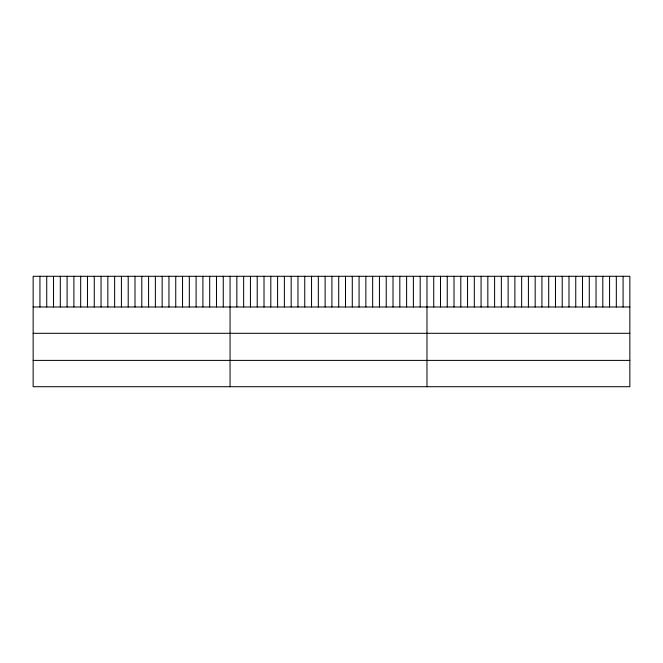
<?xml version="1.0" encoding="UTF-8"?>
<svg xmlns="http://www.w3.org/2000/svg" width="663" height="663" viewBox="0 0 663 663"><rect width="100%" height="100%" fill="white"/><g stroke="black" fill="none" stroke-linecap="round" stroke-linejoin="round"><path stroke-width="0.99" d="M629.85 306.986L629.85 386.711L33.15 386.711L33.15 276.289L629.85 276.289L629.85 306.986L33.15 306.986M33.15 333.298L629.85 333.298M33.15 360.399L629.85 360.399M623.087 276.289L623.087 306.986M616.325 276.289L616.325 306.986M609.562 276.289L609.562 306.986M602.8 276.289L602.8 306.986M596.037 276.289L596.037 306.986M589.274 276.289L589.274 306.986M582.512 276.289L582.512 306.986M575.749 276.289L575.749 306.986M568.987 276.289L568.987 306.986M562.224 276.289L562.224 306.986M555.461 276.289L555.461 306.986M548.699 276.289L548.699 306.986M541.936 276.289L541.936 306.986M535.174 276.289L535.174 306.986M528.411 276.289L528.411 306.986M521.648 276.289L521.648 306.986M514.886 276.289L514.886 306.986M508.123 276.289L508.123 306.986M501.361 276.289L501.361 306.986M494.598 276.289L494.598 306.986M487.835 276.289L487.835 306.986M481.073 276.289L481.073 306.986M474.31 276.289L474.31 306.986M467.548 276.289L467.548 306.986M460.785 276.289L460.785 306.986M454.022 276.289L454.022 306.986M447.26 276.289L447.26 306.986M440.497 276.289L440.497 306.986M433.735 276.289L433.735 306.986M426.972 276.289L426.972 386.711M420.185 276.289L420.185 306.986M413.389 276.289L413.389 306.986M406.601 276.289L406.601 306.986M399.814 276.289L399.814 306.986M393.018 276.289L393.018 306.986M386.231 276.289L386.231 306.986M379.443 276.289L379.443 306.986M372.656 276.289L372.656 306.986M365.86 276.289L365.86 306.986M359.073 276.289L359.073 306.986M352.285 276.289L352.285 306.986M345.489 276.289L345.489 306.986M338.702 276.289L338.702 306.986M331.914 276.289L331.914 306.986M325.119 276.289L325.119 306.986M318.331 276.289L318.331 306.986M311.544 276.289L311.544 306.986M304.748 276.289L304.748 306.986M297.96 276.289L297.96 306.986M291.173 276.289L291.173 306.986M284.377 276.289L284.377 306.986M277.59 276.289L277.59 306.986M270.802 276.289L270.802 306.986M264.015 276.289L264.015 306.986M257.219 276.289L257.219 306.986M250.432 276.289L250.432 306.986M243.644 276.289L243.644 306.986M236.848 276.289L236.848 306.986M230.061 276.289L230.061 386.711M223.274 276.289L223.274 306.986M216.478 276.289L216.478 306.986M209.69 276.289L209.69 306.986M202.903 276.289L202.903 306.986M196.107 276.289L196.107 306.986M189.32 276.289L189.32 306.986M182.532 276.289L182.532 306.986M175.745 276.289L175.745 306.986M168.949 276.289L168.949 306.986M162.162 276.289L162.162 306.986M155.374 276.289L155.374 306.986M148.578 276.289L148.578 306.986M141.791 276.289L141.791 306.986M135.003 276.289L135.003 306.986M128.208 276.289L128.208 306.986M121.42 276.289L121.42 306.986M114.633 276.289L114.633 306.986M107.837 276.289L107.837 306.986M101.049 276.289L101.049 306.986M94.262 276.289L94.262 306.986M87.466 276.289L87.466 306.986M80.679 276.289L80.679 306.986M73.891 276.289L73.891 306.986M67.104 276.289L67.104 306.986M60.308 276.289L60.308 306.986M53.521 276.289L53.521 306.986M46.733 276.289L46.733 306.986M39.937 276.289L39.937 306.986"/></g></svg>
